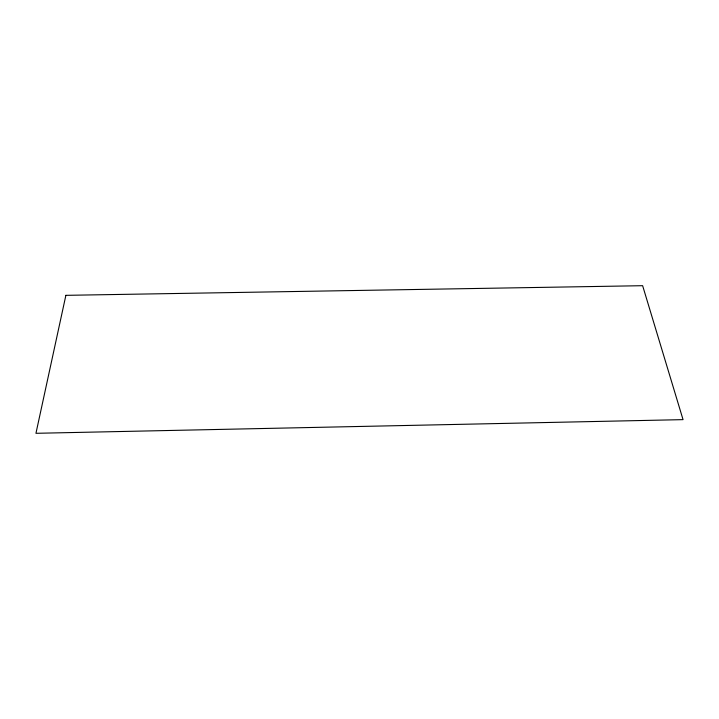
<?xml version="1.0" encoding="UTF-8"?>
<svg xmlns="http://www.w3.org/2000/svg" width="719" height="719" viewBox="0 0 719 719"><rect width="100%" height="100%" fill="white"/><g stroke="black" fill="none" stroke-linecap="round" stroke-linejoin="round"><path stroke-width="1.08" d="M65.878 295.338L35.95 433.305L683.05 419.635L642.633 285.695L65.878 295.338"/></g></svg>
